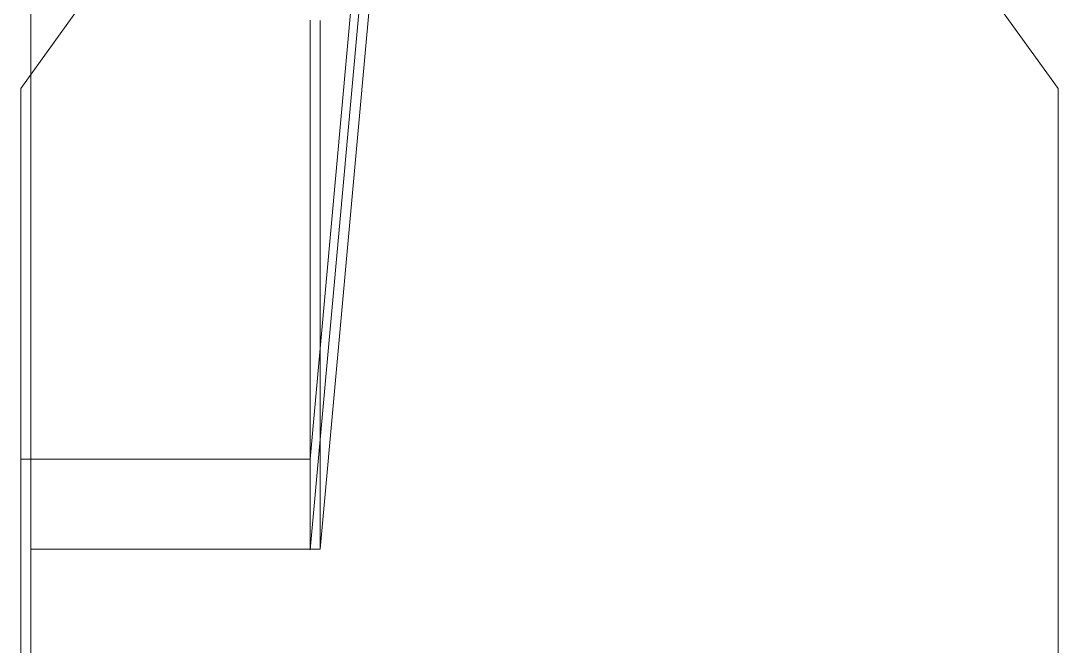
# Model space of a CAD drawing. Extents: x 65572 to 67208, y 30718 to 33598.
# Drawn here: x 67069.604 to 67073.125, y 32282.428 to 32284.552 of the extents above; entities that cross this region are included whole.
import ezdxf

# ---------------------------------------------------------------- set-up
doc = ezdxf.new("R2010")
doc.units = 0
doc.header["$LTSCALE"] = 0.5
doc.header["$MEASUREMENT"] = 0
doc.layers.get('0').update_dxf_attribs({"linetype": 'CONTINUOUS'})
doc.layers.add('Framing', color=142, linetype='CONTINUOUS', lineweight=13)
doc.layers.add('Layout', color=154, linetype='CONTINUOUS', lineweight=5)

# ---------------------------------------------------------------- blocks, each defined once
blk = doc.blocks.new('12fstg01')
at = {"color": 0, "linetype": 'ByBlock'}
for p, q in [((-0.277471, 0.056002), (-0.25256, 0.073992)), ((-0.25256, 0.073992), (-0.206477, 0.073992)), ((-0.25256, 0), (-0.277471, 0.017898)), ((-0.206477, 0), (-0.25256, 0))]:
    blk.add_line(p, q, dxfattribs=at)

msp = doc.modelspace()

# ---------------------------------------------------------------- linework, layer by layer
at = {"layer": 'Framing'}
msp.add_line((67069.6383, 32435.968), (67069.6383, 32239.968), dxfattribs=at)
at = {"layer": 'Layout', "linetype": 'ByBlock'}
for p, q in [((67070.586, 32283.0634), (67071.586, 32294.0635)), ((67071.6201, 32293.7576), (67070.6201, 32282.7576)), ((67071.586, 32293.755), (67070.586, 32282.7549)), ((67069.6043, 32283.0634), (67070.586, 32283.0634)), ((67069.6383, 32282.7576), (67070.6201, 32282.7576))]:
    msp.add_line(p, q, dxfattribs=at)
at = {"layer": 'Layout', "linetype": 'ByBlock', "flags": 128}
msp.add_lwpolyline([(67070.586, 32284.5539), (67070.586, 32284.5506), (67070.586, 32284.5473), (67070.586, 32284.544), (67070.586, 32284.5408), (67070.586, 32284.5375), (67070.586, 32284.5342), (67070.586, 32284.5309), (67070.586, 32284.5276), (67070.586, 32284.5243), (67070.586, 32284.5211), (67070.586, 32284.5178), (67070.586, 32284.5145), (67070.586, 32284.5112), (67070.586, 32284.5079), (67070.586, 32284.5046), (67070.586, 32284.5014), (67070.586, 32284.4981), (67070.586, 32284.4948), (67070.586, 32284.4915), (67070.586, 32284.4882), (67070.586, 32284.4849), (67070.586, 32284.4817), (67070.586, 32284.4784), (67070.586, 32284.4751), (67070.586, 32284.4718), (67070.586, 32284.4685), (67070.586, 32284.4652), (67070.586, 32284.462), (67070.586, 32284.4587), (67070.586, 32284.4554), (67070.586, 32284.4521), (67070.586, 32284.4488), (67070.586, 32284.4456), (67070.586, 32284.4423), (67070.586, 32284.439), (67070.586, 32284.4357), (67070.586, 32284.4324), (67070.586, 32284.4291), (67070.586, 32284.4259), (67070.586, 32284.4226), (67070.586, 32284.4193), (67070.586, 32284.416), (67070.586, 32284.4127), (67070.586, 32284.4094), (67070.586, 32284.4062), (67070.586, 32284.4029), (67070.586, 32284.3996), (67070.586, 32284.3963), (67070.586, 32284.393), (67070.586, 32284.3897), (67070.586, 32284.3865), (67070.586, 32284.3832), (67070.586, 32284.3799), (67070.586, 32284.3766), (67070.586, 32284.3733), (67070.586, 32284.37), (67070.586, 32284.3668), (67070.586, 32284.3635), (67070.586, 32284.3602), (67070.586, 32284.3569), (67070.586, 32284.3536), (67070.586, 32284.3504), (67070.586, 32284.3471), (67070.586, 32284.3438), (67070.586, 32284.3405), (67070.586, 32284.3372), (67070.586, 32284.3339), (67070.586, 32284.3307), (67070.586, 32284.3274), (67070.586, 32284.3241), (67070.586, 32284.3208), (67070.586, 32284.3175), (67070.586, 32284.3142), (67070.586, 32284.311), (67070.586, 32284.3077), (67070.586, 32284.3044), (67070.586, 32284.3011), (67070.586, 32284.2978), (67070.586, 32284.2945), (67070.586, 32284.2913), (67070.586, 32284.288), (67070.586, 32284.2847), (67070.586, 32284.2814), (67070.586, 32284.2781), (67070.586, 32284.2748), (67070.586, 32284.2716), (67070.586, 32284.2683), (67070.586, 32284.265), (67070.586, 32284.2617), (67070.586, 32284.2584), (67070.586, 32284.2552), (67070.586, 32284.2519), (67070.586, 32284.2486), (67070.586, 32284.2453), (67070.586, 32284.242), (67070.586, 32284.2387), (67070.586, 32284.2355), (67070.586, 32284.2322), (67070.586, 32284.2289), (67070.586, 32284.2256), (67070.586, 32284.2223), (67070.586, 32284.219), (67070.586, 32284.2158), (67070.586, 32284.2125), (67070.586, 32284.2092), (67070.586, 32284.2059), (67070.586, 32284.2026), (67070.586, 32284.1993), (67070.586, 32284.1961), (67070.586, 32284.1928), (67070.586, 32284.1895), (67070.586, 32284.1862), (67070.586, 32284.1829), (67070.586, 32284.1796), (67070.586, 32284.1764), (67070.586, 32284.1731), (67070.586, 32284.1698), (67070.586, 32284.1665), (67070.586, 32284.1632), (67070.586, 32284.1599), (67070.586, 32284.1567), (67070.586, 32284.1534), (67070.586, 32284.1501), (67070.586, 32284.1468), (67070.586, 32284.1435), (67070.586, 32284.1403), (67070.586, 32284.137), (67070.586, 32284.1337), (67070.586, 32284.1304), (67070.586, 32284.1271), (67070.586, 32284.1238), (67070.586, 32284.1206), (67070.586, 32284.1173), (67070.586, 32284.114), (67070.586, 32284.1107), (67070.586, 32284.1074), (67070.586, 32284.1041), (67070.586, 32284.1009), (67070.586, 32284.0976), (67070.586, 32284.0943), (67070.586, 32284.091), (67070.586, 32284.0877), (67070.586, 32284.0844), (67070.586, 32284.0812), (67070.586, 32284.0779), (67070.586, 32284.0746), (67070.586, 32284.0713), (67070.586, 32284.068), (67070.586, 32284.0647), (67070.586, 32284.0615), (67070.586, 32284.0582), (67070.586, 32284.0549), (67070.586, 32284.0516), (67070.586, 32284.0483), (67070.586, 32284.0451), (67070.586, 32284.0418), (67070.586, 32284.0385), (67070.586, 32284.0352), (67070.586, 32284.0319), (67070.586, 32284.0286), (67070.586, 32284.0254), (67070.586, 32284.0221), (67070.586, 32284.0188), (67070.586, 32284.0155), (67070.586, 32284.0122), (67070.586, 32284.0089), (67070.586, 32284.0057), (67070.586, 32284.0024), (67070.586, 32283.9991), (67070.586, 32283.9958), (67070.586, 32283.9925), (67070.586, 32283.9892), (67070.586, 32283.986), (67070.586, 32283.9827), (67070.586, 32283.9794), (67070.586, 32283.9761), (67070.586, 32283.9728), (67070.586, 32283.9695), (67070.586, 32283.9663), (67070.586, 32283.963), (67070.586, 32283.9597), (67070.586, 32283.9564), (67070.586, 32283.9531), (67070.586, 32283.9499), (67070.586, 32283.9466), (67070.586, 32283.9433), (67070.586, 32283.9412), (67070.586, 32283.9392), (67070.586, 32283.9372), (67070.586, 32283.9351), (67070.586, 32283.9331), (67070.586, 32283.9311), (67070.586, 32283.929), (67070.586, 32283.927), (67070.586, 32283.9249), (67070.586, 32283.9229), (67070.586, 32283.9209), (67070.586, 32283.9188), (67070.586, 32283.9168), (67070.586, 32283.9148), (67070.586, 32283.9127), (67070.586, 32283.9107), (67070.586, 32283.9086), (67070.586, 32283.9066), (67070.586, 32283.9046), (67070.586, 32283.9025), (67070.586, 32283.9005), (67070.586, 32283.8985), (67070.586, 32283.8964), (67070.586, 32283.8944), (67070.586, 32283.8923), (67070.586, 32283.8903), (67070.586, 32283.8883), (67070.586, 32283.8862), (67070.586, 32283.8842), (67070.586, 32283.8821), (67070.586, 32283.8801), (67070.586, 32283.8781), (67070.586, 32283.876), (67070.586, 32283.874), (67070.586, 32283.872), (67070.586, 32283.8699), (67070.586, 32283.8679), (67070.586, 32283.8658), (67070.586, 32283.8638), (67070.586, 32283.8618), (67070.586, 32283.8597), (67070.586, 32283.8577), (67070.586, 32283.8557), (67070.586, 32283.8536), (67070.586, 32283.8516), (67070.586, 32283.8495), (67070.586, 32283.8475), (67070.586, 32283.8455), (67070.586, 32283.8434), (67070.586, 32283.8414), (67070.586, 32283.8394), (67070.586, 32283.8373), (67070.586, 32283.8353), (67070.586, 32283.8332), (67070.586, 32283.8312), (67070.586, 32283.8292), (67070.586, 32283.8271), (67070.586, 32283.8251), (67070.586, 32283.823), (67070.586, 32283.821), (67070.586, 32283.819), (67070.586, 32283.8169), (67070.586, 32283.8149), (67070.586, 32283.8129), (67070.586, 32283.8108), (67070.586, 32283.8088), (67070.586, 32283.8067), (67070.586, 32283.8047), (67070.586, 32283.8027), (67070.586, 32283.8006), (67070.586, 32283.7986), (67070.586, 32283.7966), (67070.586, 32283.7945), (67070.586, 32283.7925), (67070.586, 32283.7904), (67070.586, 32283.7884), (67070.586, 32283.7864), (67070.586, 32283.7843), (67070.586, 32283.7823), (67070.586, 32283.7803), (67070.586, 32283.7782), (67070.586, 32283.7762), (67070.586, 32283.7741), (67070.586, 32283.7721), (67070.586, 32283.7701), (67070.586, 32283.768), (67070.586, 32283.766), (67070.586, 32283.7639), (67070.586, 32283.7619), (67070.586, 32283.7599), (67070.586, 32283.7578), (67070.586, 32283.7558), (67070.586, 32283.7538), (67070.586, 32283.7517), (67070.586, 32283.7497), (67070.586, 32283.7476), (67070.586, 32283.7456), (67070.586, 32283.7436), (67070.586, 32283.7415), (67070.586, 32283.7395), (67070.586, 32283.7375), (67070.586, 32283.7354), (67070.586, 32283.7334), (67070.586, 32283.7313), (67070.586, 32283.7293), (67070.586, 32283.7273), (67070.586, 32283.7252), (67070.586, 32283.7232), (67070.586, 32283.7212), (67070.586, 32283.7191), (67070.586, 32283.7171), (67070.586, 32283.715), (67070.586, 32283.713), (67070.586, 32283.711), (67070.586, 32283.7089), (67070.586, 32283.7069), (67070.586, 32283.7048), (67070.586, 32283.7028), (67070.586, 32283.7008), (67070.586, 32283.6987), (67070.586, 32283.6967), (67070.586, 32283.6947), (67070.586, 32283.6926), (67070.586, 32283.6906), (67070.586, 32283.6885), (67070.586, 32283.6865), (67070.586, 32283.6845), (67070.586, 32283.6824), (67070.586, 32283.6804), (67070.586, 32283.6784), (67070.586, 32283.6763), (67070.586, 32283.6743), (67070.586, 32283.6722), (67070.586, 32283.6702), (67070.586, 32283.6682), (67070.586, 32283.6661), (67070.586, 32283.6641), (67070.586, 32283.6621), (67070.586, 32283.66), (67070.586, 32283.658), (67070.586, 32283.6559), (67070.586, 32283.6539), (67070.586, 32283.6519), (67070.586, 32283.6498), (67070.586, 32283.6478), (67070.586, 32283.6457), (67070.586, 32283.6437), (67070.586, 32283.6417), (67070.586, 32283.6396), (67070.586, 32283.6376), (67070.586, 32283.6356), (67070.586, 32283.6335), (67070.586, 32283.6315), (67070.586, 32283.6294), (67070.586, 32283.6274), (67070.586, 32283.6254), (67070.586, 32283.6233), (67070.586, 32283.6213), (67070.586, 32283.6193), (67070.586, 32283.6172), (67070.586, 32283.6152), (67070.586, 32283.6131), (67070.586, 32283.6111), (67070.586, 32283.6091), (67070.586, 32283.607), (67070.586, 32283.605), (67070.586, 32283.603), (67070.586, 32283.6009), (67070.586, 32283.5989), (67070.586, 32283.5968), (67070.586, 32283.5948), (67070.586, 32283.5928), (67070.586, 32283.5907), (67070.586, 32283.5887), (67070.586, 32283.5866), (67070.586, 32283.5846), (67070.586, 32283.5826), (67070.586, 32283.5805), (67070.586, 32283.5785), (67070.586, 32283.5765), (67070.586, 32283.5744), (67070.586, 32283.5724), (67070.586, 32283.5703), (67070.586, 32283.5683), (67070.586, 32283.5663), (67070.586, 32283.5642), (67070.586, 32283.5622), (67070.586, 32283.5602), (67070.586, 32283.5581), (67070.586, 32283.5561), (67070.586, 32283.554), (67070.586, 32283.552), (67070.586, 32283.55), (67070.586, 32283.5479), (67070.586, 32283.5459), (67070.586, 32283.5439), (67070.586, 32283.5418), (67070.586, 32283.5398), (67070.586, 32283.5377), (67070.586, 32283.5357), (67070.586, 32283.5337), (67070.586, 32283.5316), (67070.586, 32283.5296), (67070.586, 32283.5275), (67070.586, 32283.5255), (67070.586, 32283.5235), (67070.586, 32283.5214), (67070.586, 32283.5194), (67070.586, 32283.5174), (67070.586, 32283.5153), (67070.586, 32283.5133), (67070.586, 32283.5112), (67070.586, 32283.5092), (67070.586, 32283.5072), (67070.586, 32283.5051), (67070.586, 32283.5031), (67070.586, 32283.5011), (67070.586, 32283.499), (67070.586, 32283.497), (67070.586, 32283.4949), (67070.586, 32283.4929), (67070.586, 32283.4909), (67070.586, 32283.4888), (67070.586, 32283.4868), (67070.586, 32283.4848), (67070.586, 32283.4827), (67070.586, 32283.4807), (67070.586, 32283.4786), (67070.586, 32283.4766), (67070.586, 32283.4746), (67070.586, 32283.4725), (67070.586, 32283.4705), (67070.586, 32283.4685), (67070.586, 32283.4664), (67070.586, 32283.4644), (67070.586, 32283.4623), (67070.586, 32283.4603), (67070.586, 32283.4583), (67070.586, 32283.4562), (67070.586, 32283.4542), (67070.586, 32283.4521), (67070.586, 32283.4501), (67070.586, 32283.4481), (67070.586, 32283.446), (67070.586, 32283.444), (67070.586, 32283.442), (67070.586, 32283.4399), (67070.586, 32283.4379), (67070.586, 32283.4358), (67070.586, 32283.4338), (67070.586, 32283.4318), (67070.586, 32283.4297), (67070.586, 32283.4277), (67070.586, 32283.4257), (67070.586, 32283.4236), (67070.586, 32283.4216), (67070.586, 32283.4195), (67070.586, 32283.4175), (67070.586, 32283.4155), (67070.586, 32283.4134), (67070.586, 32283.4114), (67070.586, 32283.4094), (67070.586, 32283.4073), (67070.586, 32283.4053), (67070.586, 32283.4032), (67070.586, 32283.4012), (67070.586, 32283.3992), (67070.586, 32283.3971), (67070.586, 32283.3951), (67070.586, 32283.393), (67070.586, 32283.391), (67070.586, 32283.389), (67070.586, 32283.3869), (67070.586, 32283.3849), (67070.586, 32283.3829), (67070.586, 32283.3808), (67070.586, 32283.3788), (67070.586, 32283.3767), (67070.586, 32283.3747), (67070.586, 32283.3727), (67070.586, 32283.3706), (67070.586, 32283.3686), (67070.586, 32283.3666), (67070.586, 32283.3645), (67070.586, 32283.3625), (67070.586, 32283.3604), (67070.586, 32283.3584), (67070.586, 32283.3564), (67070.586, 32283.3543), (67070.586, 32283.3523), (67070.586, 32283.3503), (67070.586, 32283.3482), (67070.586, 32283.3462), (67070.586, 32283.3441), (67070.586, 32283.3421), (67070.586, 32283.3401), (67070.586, 32283.338), (67070.586, 32283.336), (67070.586, 32283.3339), (67070.586, 32283.3319), (67070.586, 32283.3299), (67070.586, 32283.3278), (67070.586, 32283.3258), (67070.586, 32283.3238), (67070.586, 32283.3217), (67070.586, 32283.3197), (67070.586, 32283.3176), (67070.586, 32283.3156), (67070.586, 32283.3136), (67070.586, 32283.3115), (67070.586, 32283.3095), (67070.586, 32283.3075), (67070.586, 32283.3054), (67070.586, 32283.3034), (67070.586, 32283.3013), (67070.586, 32283.2993), (67070.586, 32283.2973), (67070.586, 32283.2952), (67070.586, 32283.2932), (67070.586, 32283.2912), (67070.586, 32283.2891), (67070.586, 32283.2871), (67070.586, 32283.285), (67070.586, 32283.283), (67070.586, 32283.281), (67070.586, 32283.2789), (67070.586, 32283.2769), (67070.586, 32283.2748), (67070.586, 32283.2728), (67070.586, 32283.2708), (67070.586, 32283.2687), (67070.586, 32283.2667), (67070.586, 32283.2647), (67070.586, 32283.2626), (67070.586, 32283.2606), (67070.586, 32283.2585), (67070.586, 32283.2565), (67070.586, 32283.2545), (67070.586, 32283.2524), (67070.586, 32283.2504), (67070.586, 32283.2484), (67070.586, 32283.2463), (67070.586, 32283.2443), (67070.586, 32283.2422), (67070.586, 32283.2402), (67070.586, 32283.2382), (67070.586, 32283.2361), (67070.586, 32283.2341), (67070.586, 32283.2321), (67070.586, 32283.23), (67070.586, 32283.228), (67070.586, 32283.2259), (67070.586, 32283.2239), (67070.586, 32283.2219), (67070.586, 32283.2198), (67070.586, 32283.2178), (67070.586, 32283.2157), (67070.586, 32283.2137), (67070.586, 32283.2117), (67070.586, 32283.2096), (67070.586, 32283.2076), (67070.586, 32283.2056), (67070.586, 32283.2035), (67070.586, 32283.2015), (67070.586, 32283.1994), (67070.586, 32283.1974), (67070.586, 32283.1954), (67070.586, 32283.1933), (67070.586, 32283.1913), (67070.586, 32283.1893), (67070.586, 32283.1872), (67070.586, 32283.1852), (67070.586, 32283.1831), (67070.586, 32283.1811), (67070.586, 32283.1791), (67070.586, 32283.177), (67070.586, 32283.175), (67070.586, 32283.173), (67070.586, 32283.1709), (67070.586, 32283.1689), (67070.586, 32283.1668), (67070.586, 32283.1648), (67070.586, 32283.1628), (67070.586, 32283.1607), (67070.586, 32283.1587), (67070.586, 32283.1566), (67070.586, 32283.1546), (67070.586, 32283.1526), (67070.586, 32283.1505), (67070.586, 32283.1485), (67070.586, 32283.1465), (67070.586, 32283.1444), (67070.586, 32283.1424), (67070.586, 32283.1403), (67070.586, 32283.1383), (67070.586, 32283.1363), (67070.586, 32283.1342), (67070.586, 32283.1322), (67070.586, 32283.1302), (67070.586, 32283.1281), (67070.586, 32283.1261), (67070.586, 32283.124), (67070.586, 32283.122), (67070.586, 32283.12), (67070.586, 32283.1179), (67070.586, 32283.1159), (67070.586, 32283.1139), (67070.586, 32283.1118), (67070.586, 32283.1098), (67070.586, 32283.1077), (67070.586, 32283.1057), (67070.586, 32283.1037), (67070.586, 32283.1016), (67070.586, 32283.0996), (67070.586, 32283.0975), (67070.586, 32283.0955), (67070.586, 32283.0935), (67070.586, 32283.0914), (67070.586, 32283.0894), (67070.586, 32283.0874), (67070.586, 32283.0853), (67070.586, 32283.0833), (67070.586, 32283.0812), (67070.586, 32283.0792), (67070.586, 32283.0772), (67070.586, 32283.0751), (67070.586, 32283.0731), (67070.586, 32283.0711), (67070.586, 32283.069), (67070.586, 32283.067), (67070.586, 32283.0649), (67070.586, 32283.0629), (67070.586, 32283.0609), (67070.586, 32283.0588), (67070.586, 32283.0568), (67070.586, 32283.0554), (67070.586, 32283.0547), (67070.586, 32283.054), (67070.586, 32283.0534), (67070.586, 32283.0527), (67070.586, 32283.052), (67070.586, 32283.0513), (67070.586, 32283.0506), (67070.586, 32283.0499), (67070.586, 32283.0492), (67070.586, 32283.0485), (67070.586, 32283.0478), (67070.586, 32283.0471), (67070.586, 32283.0464), (67070.586, 32283.0458), (67070.586, 32283.0451), (67070.586, 32283.0444), (67070.586, 32283.0437), (67070.586, 32283.043), (67070.586, 32283.0423), (67070.586, 32283.0416), (67070.586, 32283.0409), (67070.586, 32283.0402), (67070.586, 32283.0395), (67070.586, 32283.0388), (67070.586, 32283.0382), (67070.586, 32283.0375), (67070.586, 32283.0368), (67070.586, 32283.0361), (67070.586, 32283.0354), (67070.586, 32283.0347), (67070.586, 32283.034), (67070.586, 32283.0333), (67070.586, 32283.0326), (67070.586, 32283.0319), (67070.586, 32283.0312), (67070.586, 32283.0306), (67070.586, 32283.0299), (67070.586, 32283.0292), (67070.586, 32283.0285), (67070.586, 32283.0278), (67070.586, 32283.0271), (67070.586, 32283.0264), (67070.586, 32283.0257), (67070.586, 32283.025), (67070.586, 32283.0243), (67070.586, 32283.0236), (67070.586, 32283.023), (67070.586, 32283.0223), (67070.586, 32283.0216), (67070.586, 32283.0209), (67070.586, 32283.0202), (67070.586, 32283.0195), (67070.586, 32283.0188), (67070.586, 32283.0181), (67070.586, 32283.0174), (67070.586, 32283.0167), (67070.586, 32283.016), (67070.586, 32283.0154), (67070.586, 32283.0147), (67070.586, 32283.014), (67070.586, 32283.0133), (67070.586, 32283.0126), (67070.586, 32283.0119), (67070.586, 32283.0112), (67070.586, 32283.0105), (67070.586, 32283.0098), (67070.586, 32283.0091), (67070.586, 32283.0084), (67070.586, 32283.0078), (67070.586, 32283.0071), (67070.586, 32283.0064), (67070.586, 32283.0057), (67070.586, 32283.005), (67070.586, 32283.0043), (67070.586, 32283.0036), (67070.586, 32283.0029), (67070.586, 32283.0022), (67070.586, 32283.0015), (67070.586, 32283.0008), (67070.586, 32283.0002), (67070.586, 32282.9995), (67070.586, 32282.9988), (67070.586, 32282.9981), (67070.586, 32282.9974), (67070.586, 32282.9967), (67070.586, 32282.996), (67070.586, 32282.9953), (67070.586, 32282.9946), (67070.586, 32282.9939), (67070.586, 32282.9932), (67070.586, 32282.9926), (67070.586, 32282.9919), (67070.586, 32282.9912), (67070.586, 32282.9905), (67070.586, 32282.9898), (67070.586, 32282.9891), (67070.586, 32282.9884), (67070.586, 32282.9877), (67070.586, 32282.987), (67070.586, 32282.9863), (67070.586, 32282.9857), (67070.586, 32282.985), (67070.586, 32282.9843), (67070.586, 32282.9836), (67070.586, 32282.9829), (67070.586, 32282.9822), (67070.586, 32282.9815), (67070.586, 32282.9808), (67070.586, 32282.9801), (67070.586, 32282.9794), (67070.586, 32282.9787), (67070.586, 32282.9781), (67070.586, 32282.9774), (67070.586, 32282.9767), (67070.586, 32282.976), (67070.586, 32282.9753), (67070.586, 32282.9746), (67070.586, 32282.9739), (67070.586, 32282.9732), (67070.586, 32282.9725), (67070.586, 32282.9718), (67070.586, 32282.9711), (67070.586, 32282.9705), (67070.586, 32282.9698), (67070.586, 32282.9691), (67070.586, 32282.9684), (67070.586, 32282.9677), (67070.586, 32282.967), (67070.586, 32282.9663), (67070.586, 32282.9656), (67070.586, 32282.9649), (67070.586, 32282.9642), (67070.586, 32282.9635), (67070.586, 32282.9629), (67070.586, 32282.9622), (67070.586, 32282.9615), (67070.586, 32282.9608), (67070.586, 32282.9601), (67070.586, 32282.9594), (67070.586, 32282.9587), (67070.586, 32282.958), (67070.586, 32282.9573), (67070.586, 32282.9566), (67070.586, 32282.9559), (67070.586, 32282.9553), (67070.586, 32282.9546), (67070.586, 32282.9539), (67070.586, 32282.9532), (67070.586, 32282.9525), (67070.586, 32282.9518), (67070.586, 32282.9511), (67070.586, 32282.9504), (67070.586, 32282.9497), (67070.586, 32282.949), (67070.586, 32282.9483), (67070.586, 32282.9477), (67070.586, 32282.947), (67070.586, 32282.9463), (67070.586, 32282.9456), (67070.586, 32282.9449), (67070.586, 32282.9442), (67070.586, 32282.9435), (67070.586, 32282.9428), (67070.586, 32282.9421), (67070.586, 32282.9414), (67070.586, 32282.9407), (67070.586, 32282.9401), (67070.586, 32282.9394), (67070.586, 32282.9387), (67070.586, 32282.938), (67070.586, 32282.9373), (67070.586, 32282.9366), (67070.586, 32282.9359), (67070.586, 32282.9352), (67070.586, 32282.9345), (67070.586, 32282.9338), (67070.586, 32282.9331), (67070.586, 32282.9325), (67070.586, 32282.9318), (67070.586, 32282.9311), (67070.586, 32282.9304), (67070.586, 32282.9297), (67070.586, 32282.929), (67070.586, 32282.9283), (67070.586, 32282.9276), (67070.586, 32282.9269), (67070.586, 32282.9262), (67070.586, 32282.9255), (67070.586, 32282.9249), (67070.586, 32282.9242), (67070.586, 32282.9235), (67070.586, 32282.9228), (67070.586, 32282.9221), (67070.586, 32282.9214), (67070.586, 32282.9207), (67070.586, 32282.92), (67070.586, 32282.9193), (67070.586, 32282.9186), (67070.586, 32282.9179), (67070.586, 32282.9173), (67070.586, 32282.9166), (67070.586, 32282.9159), (67070.586, 32282.9152), (67070.586, 32282.9145), (67070.586, 32282.9138), (67070.586, 32282.9131), (67070.586, 32282.9124), (67070.586, 32282.9117), (67070.586, 32282.911), (67070.586, 32282.9103), (67070.586, 32282.9097), (67070.586, 32282.909), (67070.586, 32282.9083), (67070.586, 32282.9076), (67070.586, 32282.9069), (67070.586, 32282.9062), (67070.586, 32282.9055), (67070.586, 32282.9048), (67070.586, 32282.9041), (67070.586, 32282.9034), (67070.586, 32282.9027), (67070.586, 32282.9021), (67070.586, 32282.9014), (67070.586, 32282.9007), (67070.586, 32282.9), (67070.586, 32282.8993), (67070.586, 32282.8986), (67070.586, 32282.8979), (67070.586, 32282.8972), (67070.586, 32282.8965), (67070.586, 32282.8958), (67070.586, 32282.8951), (67070.586, 32282.8945), (67070.586, 32282.8938), (67070.586, 32282.8931), (67070.586, 32282.8924), (67070.586, 32282.8917), (67070.586, 32282.891), (67070.586, 32282.8903), (67070.586, 32282.8896), (67070.586, 32282.8889), (67070.586, 32282.8882), (67070.586, 32282.8875), (67070.586, 32282.8869), (67070.586, 32282.8862), (67070.586, 32282.8855), (67070.586, 32282.8848), (67070.586, 32282.8841), (67070.586, 32282.8834), (67070.586, 32282.8827), (67070.586, 32282.882), (67070.586, 32282.8813), (67070.586, 32282.8806), (67070.586, 32282.8799), (67070.586, 32282.8793), (67070.586, 32282.8786), (67070.586, 32282.8779), (67070.586, 32282.8772), (67070.586, 32282.8765), (67070.586, 32282.8758), (67070.586, 32282.8751), (67070.586, 32282.8744), (67070.586, 32282.8737), (67070.586, 32282.873), (67070.586, 32282.8724), (67070.586, 32282.8717), (67070.586, 32282.871), (67070.586, 32282.8703), (67070.586, 32282.8696), (67070.586, 32282.8689), (67070.586, 32282.8682), (67070.586, 32282.8675), (67070.586, 32282.8668), (67070.586, 32282.8661), (67070.586, 32282.8654), (67070.586, 32282.8648), (67070.586, 32282.8641), (67070.586, 32282.8634), (67070.586, 32282.8627), (67070.586, 32282.862), (67070.586, 32282.8613), (67070.586, 32282.8606), (67070.586, 32282.8599), (67070.586, 32282.8592), (67070.586, 32282.8585), (67070.586, 32282.8578), (67070.586, 32282.8572), (67070.586, 32282.8565), (67070.586, 32282.8558), (67070.586, 32282.8551), (67070.586, 32282.8544), (67070.586, 32282.8537), (67070.586, 32282.853), (67070.586, 32282.8523), (67070.586, 32282.8516), (67070.586, 32282.8509), (67070.586, 32282.8502), (67070.586, 32282.8496), (67070.586, 32282.8489), (67070.586, 32282.8482), (67070.586, 32282.8475), (67070.586, 32282.8468), (67070.586, 32282.8461), (67070.586, 32282.8454), (67070.586, 32282.8447), (67070.586, 32282.844), (67070.586, 32282.8433), (67070.586, 32282.8426), (67070.586, 32282.842), (67070.586, 32282.8413), (67070.586, 32282.8406), (67070.586, 32282.8399), (67070.586, 32282.8392), (67070.586, 32282.8385), (67070.586, 32282.8378), (67070.586, 32282.8371), (67070.586, 32282.8364), (67070.586, 32282.8357), (67070.586, 32282.835), (67070.586, 32282.8344), (67070.586, 32282.8337), (67070.586, 32282.833), (67070.586, 32282.8323), (67070.586, 32282.8316), (67070.586, 32282.8309), (67070.586, 32282.8302), (67070.586, 32282.8295), (67070.586, 32282.8288), (67070.586, 32282.8281), (67070.586, 32282.8274), (67070.586, 32282.8268), (67070.586, 32282.8261), (67070.586, 32282.8254), (67070.586, 32282.8247), (67070.586, 32282.824), (67070.586, 32282.8233), (67070.586, 32282.8226), (67070.586, 32282.8219), (67070.586, 32282.8212), (67070.586, 32282.8205), (67070.586, 32282.8198), (67070.586, 32282.8192), (67070.586, 32282.8185), (67070.586, 32282.8178), (67070.586, 32282.8171), (67070.586, 32282.8164), (67070.586, 32282.8157), (67070.586, 32282.815), (67070.586, 32282.8143), (67070.586, 32282.8136), (67070.586, 32282.8129), (67070.586, 32282.8122), (67070.586, 32282.8116), (67070.586, 32282.8109), (67070.586, 32282.8102), (67070.586, 32282.8095), (67070.586, 32282.8088), (67070.586, 32282.8081), (67070.586, 32282.8074), (67070.586, 32282.8067), (67070.586, 32282.806), (67070.586, 32282.8053), (67070.586, 32282.8046), (67070.586, 32282.804), (67070.586, 32282.8033), (67070.586, 32282.8026), (67070.586, 32282.8019), (67070.586, 32282.8012), (67070.586, 32282.8005), (67070.586, 32282.7998), (67070.586, 32282.7991), (67070.586, 32282.7984), (67070.586, 32282.7977), (67070.586, 32282.797), (67070.586, 32282.7964), (67070.586, 32282.7957), (67070.586, 32282.795), (67070.586, 32282.7943), (67070.586, 32282.7936), (67070.586, 32282.7929), (67070.586, 32282.7922), (67070.586, 32282.7915), (67070.586, 32282.7908), (67070.586, 32282.7901), (67070.586, 32282.7894), (67070.586, 32282.7888), (67070.586, 32282.7881), (67070.586, 32282.7874), (67070.586, 32282.7867), (67070.586, 32282.786), (67070.586, 32282.7853), (67070.586, 32282.7846), (67070.586, 32282.7839), (67070.586, 32282.7832), (67070.586, 32282.7825), (67070.586, 32282.7818), (67070.586, 32282.7812), (67070.586, 32282.7805), (67070.586, 32282.7798), (67070.586, 32282.7791), (67070.586, 32282.7784), (67070.586, 32282.7777), (67070.586, 32282.777), (67070.586, 32282.7763), (67070.586, 32282.7756), (67070.586, 32282.7749), (67070.586, 32282.7742), (67070.586, 32282.7736), (67070.586, 32282.7729), (67070.586, 32282.7722), (67070.586, 32282.7715), (67070.586, 32282.7708), (67070.586, 32282.7701), (67070.586, 32282.7694), (67070.586, 32282.7687), (67070.586, 32282.768), (67070.586, 32282.7673), (67070.586, 32282.7667), (67070.586, 32282.766), (67070.586, 32282.7653), (67070.586, 32282.7646), (67070.586, 32282.7639), (67070.586, 32282.7632), (67070.586, 32282.7625), (67070.586, 32282.7618), (67070.586, 32282.7611), (67070.586, 32282.7604), (67070.586, 32282.7597), (67070.586, 32282.7591), (67070.586, 32282.7584), (67070.586, 32282.7577), (67070.586, 32282.757), (67070.586, 32282.7563), (67070.586, 32282.7556), (67070.586, 32282.7549)], dxfattribs=at)
at = {"layer": 'Layout', "linetype": 'ByBlock'}
msp.add_lwpolyline([(67070.6201, 32284.5523), (67070.6201, 32284.5493), (67070.6201, 32284.5463), (67070.6201, 32284.5433), (67070.6201, 32284.5403), (67070.6201, 32284.5373), (67070.6201, 32284.5343), (67070.6201, 32284.5313), (67070.6201, 32284.5284), (67070.6201, 32284.5254), (67070.6201, 32284.5224), (67070.6201, 32284.5194), (67070.6201, 32284.5164), (67070.6201, 32284.5134), (67070.6201, 32284.5104), (67070.6201, 32284.5074), (67070.6201, 32284.5044), (67070.6201, 32284.5015), (67070.6201, 32284.4985), (67070.6201, 32284.4955), (67070.6201, 32284.4925), (67070.6201, 32284.4895), (67070.6201, 32284.4865), (67070.6201, 32284.4835), (67070.6201, 32284.4805), (67070.6201, 32284.4775), (67070.6201, 32284.4746), (67070.6201, 32284.4716), (67070.6201, 32284.4686), (67070.6201, 32284.4656), (67070.6201, 32284.4626), (67070.6201, 32284.4596), (67070.6201, 32284.4566), (67070.6201, 32284.4536), (67070.6201, 32284.4506), (67070.6201, 32284.4477), (67070.6201, 32284.4447), (67070.6201, 32284.4417), (67070.6201, 32284.4387), (67070.6201, 32284.4357), (67070.6201, 32284.4327), (67070.6201, 32284.4297), (67070.6201, 32284.4267), (67070.6201, 32284.4237), (67070.6201, 32284.4208), (67070.6201, 32284.4178), (67070.6201, 32284.4148), (67070.6201, 32284.4118), (67070.6201, 32284.4088), (67070.6201, 32284.4058), (67070.6201, 32284.4028), (67070.6201, 32284.3998), (67070.6201, 32284.3968), (67070.6201, 32284.3939), (67070.6201, 32284.3909), (67070.6201, 32284.3879), (67070.6201, 32284.3849), (67070.6201, 32284.3819), (67070.6201, 32284.3789), (67070.6201, 32284.3759), (67070.6201, 32284.3729), (67070.6201, 32284.3699), (67070.6201, 32284.367), (67070.6201, 32284.364), (67070.6201, 32284.361), (67070.6201, 32284.358), (67070.6201, 32284.355), (67070.6201, 32284.352), (67070.6201, 32284.349), (67070.6201, 32284.346), (67070.6201, 32284.343), (67070.6201, 32284.3401), (67070.6201, 32284.3371), (67070.6201, 32284.3341), (67070.6201, 32284.3311), (67070.6201, 32284.3281), (67070.6201, 32284.3251), (67070.6201, 32284.3221), (67070.6201, 32284.3191), (67070.6201, 32284.3161), (67070.6201, 32284.3132), (67070.6201, 32284.3102), (67070.6201, 32284.3072), (67070.6201, 32284.3042), (67070.6201, 32284.3012), (67070.6201, 32284.2982), (67070.6201, 32284.2952), (67070.6201, 32284.2922), (67070.6201, 32284.2892), (67070.6201, 32284.2863), (67070.6201, 32284.2833), (67070.6201, 32284.2803), (67070.6201, 32284.2773), (67070.6201, 32284.2743), (67070.6201, 32284.2713), (67070.6201, 32284.2683), (67070.6201, 32284.2653), (67070.6201, 32284.2623), (67070.6201, 32284.2594), (67070.6201, 32284.2564), (67070.6201, 32284.2534), (67070.6201, 32284.2504), (67070.6201, 32284.2474), (67070.6201, 32284.2444), (67070.6201, 32284.2414), (67070.6201, 32284.2384), (67070.6201, 32284.2354), (67070.6201, 32284.2325), (67070.6201, 32284.2295), (67070.6201, 32284.2265), (67070.6201, 32284.2235), (67070.6201, 32284.2205), (67070.6201, 32284.2175), (67070.6201, 32284.2145), (67070.6201, 32284.2115), (67070.6201, 32284.2085), (67070.6201, 32284.2056), (67070.6201, 32284.2026), (67070.6201, 32284.1996), (67070.6201, 32284.1966), (67070.6201, 32284.1936), (67070.6201, 32284.1906), (67070.6201, 32284.1876), (67070.6201, 32284.1846), (67070.6201, 32284.1816), (67070.6201, 32284.1787), (67070.6201, 32284.1757), (67070.6201, 32284.1727), (67070.6201, 32284.1697), (67070.6201, 32284.1667), (67070.6201, 32284.1637), (67070.6201, 32284.1607), (67070.6201, 32284.1577), (67070.6201, 32284.1547), (67070.6201, 32284.1518), (67070.6201, 32284.1488), (67070.6201, 32284.1458), (67070.6201, 32284.1428), (67070.6201, 32284.1398), (67070.6201, 32284.1368), (67070.6201, 32284.1338), (67070.6201, 32284.1308), (67070.6201, 32284.1278), (67070.6201, 32284.1249), (67070.6201, 32284.1219), (67070.6201, 32284.1189), (67070.6201, 32284.1159), (67070.6201, 32284.1129), (67070.6201, 32284.1099), (67070.6201, 32284.1069), (67070.6201, 32284.1039), (67070.6201, 32284.1009), (67070.6201, 32284.098), (67070.6201, 32284.095), (67070.6201, 32284.092), (67070.6201, 32284.089), (67070.6201, 32284.086), (67070.6201, 32284.083), (67070.6201, 32284.08), (67070.6201, 32284.077), (67070.6201, 32284.074), (67070.6201, 32284.0711), (67070.6201, 32284.0681), (67070.6201, 32284.0651), (67070.6201, 32284.0621), (67070.6201, 32284.0591), (67070.6201, 32284.0561), (67070.6201, 32284.0531), (67070.6201, 32284.0501), (67070.6201, 32284.0471), (67070.6201, 32284.0442), (67070.6201, 32284.0412), (67070.6201, 32284.0382), (67070.6201, 32284.0352), (67070.6201, 32284.0322), (67070.6201, 32284.0292), (67070.6201, 32284.0262), (67070.6201, 32284.0232), (67070.6201, 32284.0202), (67070.6201, 32284.0173), (67070.6201, 32284.0143), (67070.6201, 32284.0113), (67070.6201, 32284.0083), (67070.6201, 32284.0053), (67070.6201, 32284.0023), (67070.6201, 32283.9993), (67070.6201, 32283.9963), (67070.6201, 32283.9933), (67070.6201, 32283.9904), (67070.6201, 32283.9874), (67070.6201, 32283.9844), (67070.6201, 32283.9814), (67070.6201, 32283.9784), (67070.6201, 32283.9754), (67070.6201, 32283.9724), (67070.6201, 32283.9694), (67070.6201, 32283.9664), (67070.6201, 32283.9635), (67070.6201, 32283.9605), (67070.6201, 32283.9575), (67070.6201, 32283.9545), (67070.6201, 32283.9515), (67070.6201, 32283.9485), (67070.6201, 32283.9456), (67070.6201, 32283.9433), (67070.6201, 32283.9409), (67070.6201, 32283.9385), (67070.6201, 32283.9362), (67070.6201, 32283.9338), (67070.6201, 32283.9314), (67070.6201, 32283.9291), (67070.6201, 32283.9267), (67070.6201, 32283.9243), (67070.6201, 32283.922), (67070.6201, 32283.9196), (67070.6201, 32283.9172), (67070.6201, 32283.9149), (67070.6201, 32283.9125), (67070.6201, 32283.9101), (67070.6201, 32283.9078), (67070.6201, 32283.9054), (67070.6201, 32283.9031), (67070.6201, 32283.9007), (67070.6201, 32283.8983), (67070.6201, 32283.896), (67070.6201, 32283.8936), (67070.6201, 32283.8912), (67070.6201, 32283.8889), (67070.6201, 32283.8865), (67070.6201, 32283.8841), (67070.6201, 32283.8818), (67070.6201, 32283.8794), (67070.6201, 32283.877), (67070.6201, 32283.8747), (67070.6201, 32283.8723), (67070.6201, 32283.87), (67070.6201, 32283.8676), (67070.6201, 32283.8652), (67070.6201, 32283.8629), (67070.6201, 32283.8605), (67070.6201, 32283.8581), (67070.6201, 32283.8558), (67070.6201, 32283.8534), (67070.6201, 32283.851), (67070.6201, 32283.8487), (67070.6201, 32283.8463), (67070.6201, 32283.8439), (67070.6201, 32283.8416), (67070.6201, 32283.8392), (67070.6201, 32283.8368), (67070.6201, 32283.8345), (67070.6201, 32283.8321), (67070.6201, 32283.8298), (67070.6201, 32283.8274), (67070.6201, 32283.825), (67070.6201, 32283.8227), (67070.6201, 32283.8203), (67070.6201, 32283.8179), (67070.6201, 32283.8156), (67070.6201, 32283.8132), (67070.6201, 32283.8108), (67070.6201, 32283.8085), (67070.6201, 32283.8061), (67070.6201, 32283.8037), (67070.6201, 32283.8014), (67070.6201, 32283.799), (67070.6201, 32283.7966), (67070.6201, 32283.7943), (67070.6201, 32283.7919), (67070.6201, 32283.7896), (67070.6201, 32283.7872), (67070.6201, 32283.7848), (67070.6201, 32283.7825), (67070.6201, 32283.7801), (67070.6201, 32283.7777), (67070.6201, 32283.7754), (67070.6201, 32283.773), (67070.6201, 32283.7706), (67070.6201, 32283.7683), (67070.6201, 32283.7659), (67070.6201, 32283.7635), (67070.6201, 32283.7612), (67070.6201, 32283.7588), (67070.6201, 32283.7564), (67070.6201, 32283.7541), (67070.6201, 32283.7517), (67070.6201, 32283.7494), (67070.6201, 32283.747), (67070.6201, 32283.7446), (67070.6201, 32283.7423), (67070.6201, 32283.7399), (67070.6201, 32283.7375), (67070.6201, 32283.7352), (67070.6201, 32283.7328), (67070.6201, 32283.7304), (67070.6201, 32283.7281), (67070.6201, 32283.7257), (67070.6201, 32283.7233), (67070.6201, 32283.721), (67070.6201, 32283.7186), (67070.6201, 32283.7163), (67070.6201, 32283.7139), (67070.6201, 32283.7115), (67070.6201, 32283.7092), (67070.6201, 32283.7068), (67070.6201, 32283.7044), (67070.6201, 32283.7021), (67070.6201, 32283.6997), (67070.6201, 32283.6973), (67070.6201, 32283.695), (67070.6201, 32283.6926), (67070.6201, 32283.6902), (67070.6201, 32283.6879), (67070.6201, 32283.6855), (67070.6201, 32283.6831), (67070.6201, 32283.6808), (67070.6201, 32283.6784), (67070.6201, 32283.6761), (67070.6201, 32283.6737), (67070.6201, 32283.6713), (67070.6201, 32283.669), (67070.6201, 32283.6666), (67070.6201, 32283.6642), (67070.6201, 32283.6619), (67070.6201, 32283.6595), (67070.6201, 32283.6571), (67070.6201, 32283.6548), (67070.6201, 32283.6524), (67070.6201, 32283.65), (67070.6201, 32283.6477), (67070.6201, 32283.6453), (67070.6201, 32283.6429), (67070.6201, 32283.6406), (67070.6201, 32283.6382), (67070.6201, 32283.6359), (67070.6201, 32283.6335), (67070.6201, 32283.6311), (67070.6201, 32283.6288), (67070.6201, 32283.6264), (67070.6201, 32283.624), (67070.6201, 32283.6217), (67070.6201, 32283.6193), (67070.6201, 32283.6169), (67070.6201, 32283.6146), (67070.6201, 32283.6122), (67070.6201, 32283.6098), (67070.6201, 32283.6075), (67070.6201, 32283.6051), (67070.6201, 32283.6028), (67070.6201, 32283.6004), (67070.6201, 32283.598), (67070.6201, 32283.5957), (67070.6201, 32283.5933), (67070.6201, 32283.5909), (67070.6201, 32283.5886), (67070.6201, 32283.5862), (67070.6201, 32283.5838), (67070.6201, 32283.5815), (67070.6201, 32283.5791), (67070.6201, 32283.5767), (67070.6201, 32283.5744), (67070.6201, 32283.572), (67070.6201, 32283.5696), (67070.6201, 32283.5673), (67070.6201, 32283.5649), (67070.6201, 32283.5626), (67070.6201, 32283.5602), (67070.6201, 32283.5578), (67070.6201, 32283.5555), (67070.6201, 32283.5531), (67070.6201, 32283.5507), (67070.6201, 32283.5484), (67070.6201, 32283.546), (67070.6201, 32283.5436), (67070.6201, 32283.5413), (67070.6201, 32283.5389), (67070.6201, 32283.5365), (67070.6201, 32283.5342), (67070.6201, 32283.5318), (67070.6201, 32283.5294), (67070.6201, 32283.5271), (67070.6201, 32283.5247), (67070.6201, 32283.5224), (67070.6201, 32283.52), (67070.6201, 32283.5176), (67070.6201, 32283.5153), (67070.6201, 32283.5129), (67070.6201, 32283.5105), (67070.6201, 32283.5082), (67070.6201, 32283.5058), (67070.6201, 32283.5034), (67070.6201, 32283.5011), (67070.6201, 32283.4987), (67070.6201, 32283.4963), (67070.6201, 32283.494), (67070.6201, 32283.4916), (67070.6201, 32283.4893), (67070.6201, 32283.4869), (67070.6201, 32283.4845), (67070.6201, 32283.4822), (67070.6201, 32283.4798), (67070.6201, 32283.4774), (67070.6201, 32283.4751), (67070.6201, 32283.4727), (67070.6201, 32283.4703), (67070.6201, 32283.468), (67070.6201, 32283.4656), (67070.6201, 32283.4632), (67070.6201, 32283.4609), (67070.6201, 32283.4585), (67070.6201, 32283.4561), (67070.6201, 32283.4538), (67070.6201, 32283.4514), (67070.6201, 32283.4491), (67070.6201, 32283.4467), (67070.6201, 32283.4443), (67070.6201, 32283.442), (67070.6201, 32283.4396), (67070.6201, 32283.4372), (67070.6201, 32283.4349), (67070.6201, 32283.4325), (67070.6201, 32283.4304), (67070.6201, 32283.4287), (67070.6201, 32283.4269), (67070.6201, 32283.4252), (67070.6201, 32283.4235), (67070.6201, 32283.4218), (67070.6201, 32283.4201), (67070.6201, 32283.4184), (67070.6201, 32283.4167), (67070.6201, 32283.415), (67070.6201, 32283.4133), (67070.6201, 32283.4116), (67070.6201, 32283.4098), (67070.6201, 32283.4081), (67070.6201, 32283.4064), (67070.6201, 32283.4047), (67070.6201, 32283.403), (67070.6201, 32283.4013), (67070.6201, 32283.3996), (67070.6201, 32283.3979), (67070.6201, 32283.3962), (67070.6201, 32283.3944), (67070.6201, 32283.3927), (67070.6201, 32283.391), (67070.6201, 32283.3893), (67070.6201, 32283.3876), (67070.6201, 32283.3859), (67070.6201, 32283.3842), (67070.6201, 32283.3825), (67070.6201, 32283.3808), (67070.6201, 32283.3791), (67070.6201, 32283.3773), (67070.6201, 32283.3756), (67070.6201, 32283.3739), (67070.6201, 32283.3722), (67070.6201, 32283.3705), (67070.6201, 32283.3688), (67070.6201, 32283.3671), (67070.6201, 32283.3654), (67070.6201, 32283.3637), (67070.6201, 32283.3619), (67070.6201, 32283.3602), (67070.6201, 32283.3585), (67070.6201, 32283.3568), (67070.6201, 32283.3551), (67070.6201, 32283.3534), (67070.6201, 32283.3517), (67070.6201, 32283.35), (67070.6201, 32283.3483), (67070.6201, 32283.3466), (67070.6201, 32283.3448), (67070.6201, 32283.3431), (67070.6201, 32283.3414), (67070.6201, 32283.3397), (67070.6201, 32283.338), (67070.6201, 32283.3363), (67070.6201, 32283.3346), (67070.6201, 32283.3329), (67070.6201, 32283.3312), (67070.6201, 32283.3294), (67070.6201, 32283.3277), (67070.6201, 32283.326), (67070.6201, 32283.3243), (67070.6201, 32283.3226), (67070.6201, 32283.3209), (67070.6201, 32283.3192), (67070.6201, 32283.3175), (67070.6201, 32283.3158), (67070.6201, 32283.3141), (67070.6201, 32283.3123), (67070.6201, 32283.3106), (67070.6201, 32283.3089), (67070.6201, 32283.3072), (67070.6201, 32283.3055), (67070.6201, 32283.3038), (67070.6201, 32283.3021), (67070.6201, 32283.3004), (67070.6201, 32283.2987), (67070.6201, 32283.2969), (67070.6201, 32283.2952), (67070.6201, 32283.2935), (67070.6201, 32283.2918), (67070.6201, 32283.2901), (67070.6201, 32283.2884), (67070.6201, 32283.2867), (67070.6201, 32283.285), (67070.6201, 32283.2833), (67070.6201, 32283.2816), (67070.6201, 32283.2798), (67070.6201, 32283.2781), (67070.6201, 32283.2764), (67070.6201, 32283.2747), (67070.6201, 32283.273), (67070.6201, 32283.2713), (67070.6201, 32283.2696), (67070.6201, 32283.2679), (67070.6201, 32283.2662), (67070.6201, 32283.2644), (67070.6201, 32283.2627), (67070.6201, 32283.261), (67070.6201, 32283.2593), (67070.6201, 32283.2576), (67070.6201, 32283.2559), (67070.6201, 32283.2542), (67070.6201, 32283.2525), (67070.6201, 32283.2508), (67070.6201, 32283.2491), (67070.6201, 32283.2473), (67070.6201, 32283.2456), (67070.6201, 32283.2439), (67070.6201, 32283.2422), (67070.6201, 32283.2405), (67070.6201, 32283.2388), (67070.6201, 32283.2371), (67070.6201, 32283.2354), (67070.6201, 32283.2337), (67070.6201, 32283.2319), (67070.6201, 32283.2302), (67070.6201, 32283.2285), (67070.6201, 32283.2268), (67070.6201, 32283.2251), (67070.6201, 32283.2234), (67070.6201, 32283.2217), (67070.6201, 32283.22), (67070.6201, 32283.2183), (67070.6201, 32283.2166), (67070.6201, 32283.2148), (67070.6201, 32283.2131), (67070.6201, 32283.2114), (67070.6201, 32283.2097), (67070.6201, 32283.208), (67070.6201, 32283.2063), (67070.6201, 32283.2046), (67070.6201, 32283.2029), (67070.6201, 32283.2012), (67070.6201, 32283.1994), (67070.6201, 32283.1977), (67070.6201, 32283.196), (67070.6201, 32283.1943), (67070.6201, 32283.1926), (67070.6201, 32283.1909), (67070.6201, 32283.1892), (67070.6201, 32283.1875), (67070.6201, 32283.1858), (67070.6201, 32283.184), (67070.6201, 32283.1823), (67070.6201, 32283.1806), (67070.6201, 32283.1789), (67070.6201, 32283.1772), (67070.6201, 32283.1755), (67070.6201, 32283.1738), (67070.6201, 32283.1721), (67070.6201, 32283.1704), (67070.6201, 32283.1687), (67070.6201, 32283.1669), (67070.6201, 32283.1652), (67070.6201, 32283.1635), (67070.6201, 32283.1618), (67070.6201, 32283.1601), (67070.6201, 32283.1584), (67070.6201, 32283.1567), (67070.6201, 32283.155), (67070.6201, 32283.1533), (67070.6201, 32283.1515), (67070.6201, 32283.1498), (67070.6201, 32283.1481), (67070.6201, 32283.1464), (67070.6201, 32283.1447), (67070.6201, 32283.143), (67070.6201, 32283.1413), (67070.6201, 32283.1396), (67070.6201, 32283.1379), (67070.6201, 32283.1362), (67070.6201, 32283.1344), (67070.6201, 32283.1327), (67070.6201, 32283.131), (67070.6201, 32283.1293), (67070.6201, 32283.1276), (67070.6201, 32283.1259), (67070.6201, 32283.1242), (67070.6201, 32283.1225), (67070.6201, 32283.1208), (67070.6201, 32283.119), (67070.6201, 32283.1173), (67070.6201, 32283.1156), (67070.6201, 32283.1139), (67070.6201, 32283.1122), (67070.6201, 32283.1105), (67070.6201, 32283.1088), (67070.6201, 32283.1071), (67070.6201, 32283.1054), (67070.6201, 32283.1037), (67070.6201, 32283.1019), (67070.6201, 32283.1002), (67070.6201, 32283.0985), (67070.6201, 32283.0968), (67070.6201, 32283.0951), (67070.6201, 32283.0934), (67070.6201, 32283.0917), (67070.6201, 32283.09), (67070.6201, 32283.0883), (67070.6201, 32283.0865), (67070.6201, 32283.0848), (67070.6201, 32283.0831), (67070.6201, 32283.0814), (67070.6201, 32283.0797), (67070.6201, 32283.078), (67070.6201, 32283.0763), (67070.6201, 32283.0746), (67070.6201, 32283.0729), (67070.6201, 32283.0712), (67070.6201, 32283.0694), (67070.6201, 32283.0677), (67070.6201, 32283.066), (67070.6201, 32283.0643), (67070.6201, 32283.0626), (67070.6201, 32283.0609), (67070.6201, 32283.0592), (67070.6201, 32283.0579), (67070.6201, 32283.0568), (67070.6201, 32283.0558), (67070.6201, 32283.0547), (67070.6201, 32283.0537), (67070.6201, 32283.0527), (67070.6201, 32283.0516), (67070.6201, 32283.0506), (67070.6201, 32283.0496), (67070.6201, 32283.0485), (67070.6201, 32283.0475), (67070.6201, 32283.0465), (67070.6201, 32283.0454), (67070.6201, 32283.0444), (67070.6201, 32283.0434), (67070.6201, 32283.0423), (67070.6201, 32283.0413), (67070.6201, 32283.0403), (67070.6201, 32283.0392), (67070.6201, 32283.0382), (67070.6201, 32283.0372), (67070.6201, 32283.0361), (67070.6201, 32283.0351), (67070.6201, 32283.034), (67070.6201, 32283.033), (67070.6201, 32283.032), (67070.6201, 32283.0309), (67070.6201, 32283.0299), (67070.6201, 32283.0289), (67070.6201, 32283.0278), (67070.6201, 32283.0268), (67070.6201, 32283.0258), (67070.6201, 32283.0247), (67070.6201, 32283.0237), (67070.6201, 32283.0227), (67070.6201, 32283.0216), (67070.6201, 32283.0206), (67070.6201, 32283.0196), (67070.6201, 32283.0185), (67070.6201, 32283.0175), (67070.6201, 32283.0165), (67070.6201, 32283.0154), (67070.6201, 32283.0144), (67070.6201, 32283.0133), (67070.6201, 32283.0123), (67070.6201, 32283.0113), (67070.6201, 32283.0102), (67070.6201, 32283.0092), (67070.6201, 32283.0082), (67070.6201, 32283.0071), (67070.6201, 32283.0061), (67070.6201, 32283.0051), (67070.6201, 32283.004), (67070.6201, 32283.003), (67070.6201, 32283.002), (67070.6201, 32283.0009), (67070.6201, 32282.9999), (67070.6201, 32282.9989), (67070.6201, 32282.9978), (67070.6201, 32282.9968), (67070.6201, 32282.9958), (67070.6201, 32282.9947), (67070.6201, 32282.9937), (67070.6201, 32282.9926), (67070.6201, 32282.9916), (67070.6201, 32282.9906), (67070.6201, 32282.9895), (67070.6201, 32282.9885), (67070.6201, 32282.9875), (67070.6201, 32282.9864), (67070.6201, 32282.9854), (67070.6201, 32282.9844), (67070.6201, 32282.9833), (67070.6201, 32282.9823), (67070.6201, 32282.9813), (67070.6201, 32282.9802), (67070.6201, 32282.9792), (67070.6201, 32282.9782), (67070.6201, 32282.9771), (67070.6201, 32282.9761), (67070.6201, 32282.9751), (67070.6201, 32282.974), (67070.6201, 32282.973), (67070.6201, 32282.9719), (67070.6201, 32282.9709), (67070.6201, 32282.9699), (67070.6201, 32282.9688), (67070.6201, 32282.9678), (67070.6201, 32282.9668), (67070.6201, 32282.9657), (67070.6201, 32282.9647), (67070.6201, 32282.9637), (67070.6201, 32282.9626), (67070.6201, 32282.9616), (67070.6201, 32282.9606), (67070.6201, 32282.9595), (67070.6201, 32282.9585), (67070.6201, 32282.9575), (67070.6201, 32282.9564), (67070.6201, 32282.9554), (67070.6201, 32282.9544), (67070.6201, 32282.9533), (67070.6201, 32282.9523), (67070.6201, 32282.9512), (67070.6201, 32282.9502), (67070.6201, 32282.9492), (67070.6201, 32282.9481), (67070.6201, 32282.9471), (67070.6201, 32282.9461), (67070.6201, 32282.945), (67070.6201, 32282.944), (67070.6201, 32282.943), (67070.6201, 32282.9419), (67070.6201, 32282.9409), (67070.6201, 32282.9399), (67070.6201, 32282.9388), (67070.6201, 32282.9378), (67070.6201, 32282.9368), (67070.6201, 32282.9357), (67070.6201, 32282.9347), (67070.6201, 32282.9337), (67070.6201, 32282.9326), (67070.6201, 32282.9316), (67070.6201, 32282.9305), (67070.6201, 32282.9295), (67070.6201, 32282.9285), (67070.6201, 32282.9274), (67070.6201, 32282.9264), (67070.6201, 32282.9254), (67070.6201, 32282.9243), (67070.6201, 32282.9233), (67070.6201, 32282.9223), (67070.6201, 32282.9212), (67070.6201, 32282.9202), (67070.6201, 32282.9192), (67070.6201, 32282.9181), (67070.6201, 32282.9171), (67070.6201, 32282.9161), (67070.6201, 32282.915), (67070.6201, 32282.914), (67070.6201, 32282.913), (67070.6201, 32282.9119), (67070.6201, 32282.9109), (67070.6201, 32282.9098), (67070.6201, 32282.9088), (67070.6201, 32282.9078), (67070.6201, 32282.9067), (67070.6201, 32282.9057), (67070.6201, 32282.9047), (67070.6201, 32282.9036), (67070.6201, 32282.9026), (67070.6201, 32282.9016), (67070.6201, 32282.9005), (67070.6201, 32282.8995), (67070.6201, 32282.8985), (67070.6201, 32282.8974), (67070.6201, 32282.8964), (67070.6201, 32282.8954), (67070.6201, 32282.8943), (67070.6201, 32282.8933), (67070.6201, 32282.8923), (67070.6201, 32282.8912), (67070.6201, 32282.8902), (67070.6201, 32282.8891), (67070.6201, 32282.8881), (67070.6201, 32282.8871), (67070.6201, 32282.886), (67070.6201, 32282.885), (67070.6201, 32282.884), (67070.6201, 32282.8829), (67070.6201, 32282.8819), (67070.6201, 32282.8809), (67070.6201, 32282.8798), (67070.6201, 32282.8788), (67070.6201, 32282.8778), (67070.6201, 32282.8767), (67070.6201, 32282.8757), (67070.6201, 32282.8747), (67070.6201, 32282.8736), (67070.6201, 32282.8726), (67070.6201, 32282.8716), (67070.6201, 32282.8705), (67070.6201, 32282.8695), (67070.6201, 32282.8684), (67070.6201, 32282.8674), (67070.6201, 32282.8664), (67070.6201, 32282.8653), (67070.6201, 32282.8643), (67070.6201, 32282.8633), (67070.6201, 32282.8622), (67070.6201, 32282.8612), (67070.6201, 32282.8602), (67070.6201, 32282.8591), (67070.6201, 32282.8581), (67070.6201, 32282.8571), (67070.6201, 32282.856), (67070.6201, 32282.855), (67070.6201, 32282.854), (67070.6201, 32282.8529), (67070.6201, 32282.8519), (67070.6201, 32282.8509), (67070.6201, 32282.8498), (67070.6201, 32282.8488), (67070.6201, 32282.8477), (67070.6201, 32282.8467), (67070.6201, 32282.8457), (67070.6201, 32282.8446), (67070.6201, 32282.8436), (67070.6201, 32282.8426), (67070.6201, 32282.8415), (67070.6201, 32282.8405), (67070.6201, 32282.8395), (67070.6201, 32282.8384), (67070.6201, 32282.8374), (67070.6201, 32282.8364), (67070.6201, 32282.8353), (67070.6201, 32282.8343), (67070.6201, 32282.8333), (67070.6201, 32282.8328), (67070.6201, 32282.8324), (67070.6201, 32282.8321), (67070.6201, 32282.8317), (67070.6201, 32282.8314), (67070.6201, 32282.831), (67070.6201, 32282.8307), (67070.6201, 32282.8303), (67070.6201, 32282.83), (67070.6201, 32282.8296), (67070.6201, 32282.8293), (67070.6201, 32282.829), (67070.6201, 32282.8286), (67070.6201, 32282.8283), (67070.6201, 32282.8279), (67070.6201, 32282.8276), (67070.6201, 32282.8272), (67070.6201, 32282.8269), (67070.6201, 32282.8265), (67070.6201, 32282.8262), (67070.6201, 32282.8258), (67070.6201, 32282.8255), (67070.6201, 32282.8251), (67070.6201, 32282.8248), (67070.6201, 32282.8244), (67070.6201, 32282.8241), (67070.6201, 32282.8238), (67070.6201, 32282.8234), (67070.6201, 32282.8231), (67070.6201, 32282.8227), (67070.6201, 32282.8224), (67070.6201, 32282.822), (67070.6201, 32282.8217), (67070.6201, 32282.8213), (67070.6201, 32282.821), (67070.6201, 32282.8206), (67070.6201, 32282.8203), (67070.6201, 32282.8199), (67070.6201, 32282.8196), (67070.6201, 32282.8193), (67070.6201, 32282.8189), (67070.6201, 32282.8186), (67070.6201, 32282.8182), (67070.6201, 32282.8179), (67070.6201, 32282.8175), (67070.6201, 32282.8172), (67070.6201, 32282.8168), (67070.6201, 32282.8165), (67070.6201, 32282.8161), (67070.6201, 32282.8158), (67070.6201, 32282.8154), (67070.6201, 32282.8151), (67070.6201, 32282.8147), (67070.6201, 32282.8144), (67070.6201, 32282.8141), (67070.6201, 32282.8137), (67070.6201, 32282.8134), (67070.6201, 32282.813), (67070.6201, 32282.8127), (67070.6201, 32282.8123), (67070.6201, 32282.812), (67070.6201, 32282.8116), (67070.6201, 32282.8113), (67070.6201, 32282.8109), (67070.6201, 32282.8106), (67070.6201, 32282.8102), (67070.6201, 32282.8099), (67070.6201, 32282.8095), (67070.6201, 32282.8092), (67070.6201, 32282.8089), (67070.6201, 32282.8085), (67070.6201, 32282.8082), (67070.6201, 32282.8078), (67070.6201, 32282.8075), (67070.6201, 32282.8071), (67070.6201, 32282.8068), (67070.6201, 32282.8064), (67070.6201, 32282.8061), (67070.6201, 32282.8057), (67070.6201, 32282.8054), (67070.6201, 32282.805), (67070.6201, 32282.8047), (67070.6201, 32282.8044), (67070.6201, 32282.804), (67070.6201, 32282.8037), (67070.6201, 32282.8033), (67070.6201, 32282.803), (67070.6201, 32282.8026), (67070.6201, 32282.8023), (67070.6201, 32282.8019), (67070.6201, 32282.8016), (67070.6201, 32282.8012), (67070.6201, 32282.8009), (67070.6201, 32282.8005), (67070.6201, 32282.8002), (67070.6201, 32282.7998), (67070.6201, 32282.7995), (67070.6201, 32282.7992), (67070.6201, 32282.7988), (67070.6201, 32282.7985), (67070.6201, 32282.7981), (67070.6201, 32282.7978), (67070.6201, 32282.7974), (67070.6201, 32282.7971), (67070.6201, 32282.7967), (67070.6201, 32282.7964), (67070.6201, 32282.796), (67070.6201, 32282.7957), (67070.6201, 32282.7953), (67070.6201, 32282.795), (67070.6201, 32282.7947), (67070.6201, 32282.7943), (67070.6201, 32282.794), (67070.6201, 32282.7936), (67070.6201, 32282.7933), (67070.6201, 32282.7929), (67070.6201, 32282.7926), (67070.6201, 32282.7922), (67070.6201, 32282.7919), (67070.6201, 32282.7915), (67070.6201, 32282.7912), (67070.6201, 32282.7908), (67070.6201, 32282.7905), (67070.6201, 32282.7901), (67070.6201, 32282.7898), (67070.6201, 32282.7895), (67070.6201, 32282.7891), (67070.6201, 32282.7888), (67070.6201, 32282.7884), (67070.6201, 32282.7881), (67070.6201, 32282.7877), (67070.6201, 32282.7874), (67070.6201, 32282.787), (67070.6201, 32282.7867), (67070.6201, 32282.7863), (67070.6201, 32282.786), (67070.6201, 32282.7856), (67070.6201, 32282.7853), (67070.6201, 32282.785), (67070.6201, 32282.7846), (67070.6201, 32282.7843), (67070.6201, 32282.7839), (67070.6201, 32282.7836), (67070.6201, 32282.7832), (67070.6201, 32282.7829), (67070.6201, 32282.7825), (67070.6201, 32282.7822), (67070.6201, 32282.7818), (67070.6201, 32282.7815), (67070.6201, 32282.7811), (67070.6201, 32282.7808), (67070.6201, 32282.7804), (67070.6201, 32282.7801), (67070.6201, 32282.7798), (67070.6201, 32282.7794), (67070.6201, 32282.7791), (67070.6201, 32282.7787), (67070.6201, 32282.7784), (67070.6201, 32282.778), (67070.6201, 32282.7777), (67070.6201, 32282.7773), (67070.6201, 32282.777), (67070.6201, 32282.7766), (67070.6201, 32282.7763), (67070.6201, 32282.7759), (67070.6201, 32282.7756), (67070.6201, 32282.7753), (67070.6201, 32282.7749), (67070.6201, 32282.7746), (67070.6201, 32282.7742), (67070.6201, 32282.7739), (67070.6201, 32282.7735), (67070.6201, 32282.7732), (67070.6201, 32282.7728), (67070.6201, 32282.7725), (67070.6201, 32282.7721), (67070.6201, 32282.7718), (67070.6201, 32282.7714), (67070.6201, 32282.7711), (67070.6201, 32282.7707), (67070.6201, 32282.7704), (67070.6201, 32282.7701), (67070.6201, 32282.7697), (67070.6201, 32282.7694), (67070.6201, 32282.769), (67070.6201, 32282.7687), (67070.6201, 32282.7683), (67070.6201, 32282.768), (67070.6201, 32282.7676), (67070.6201, 32282.7673), (67070.6201, 32282.7669), (67070.6201, 32282.7666), (67070.6201, 32282.7662), (67070.6201, 32282.7659), (67070.6201, 32282.7655), (67070.6201, 32282.7652), (67070.6201, 32282.7649), (67070.6201, 32282.7645), (67070.6201, 32282.7642), (67070.6201, 32282.7638), (67070.6201, 32282.7635), (67070.6201, 32282.7631), (67070.6201, 32282.7628), (67070.6201, 32282.7624), (67070.6201, 32282.7621), (67070.6201, 32282.7617), (67070.6201, 32282.7614), (67070.6201, 32282.761), (67070.6201, 32282.7607), (67070.6201, 32282.7604), (67070.6201, 32282.76), (67070.6201, 32282.7597), (67070.6201, 32282.7593), (67070.6201, 32282.759), (67070.6201, 32282.7586), (67070.6201, 32282.7583), (67070.6201, 32282.7579), (67070.6201, 32282.7576)], dxfattribs=at)

# ---------------------------------------------------------------- block references
at = {"layer": 'Layout', "linetype": 'ByBlock', "xscale": 47.58705652932135, "yscale": 47.58705652932135, "zscale": 47.58705652932135, "rotation": 270}
msp.add_blockref('12fstg01', (67069.6043, 32272.3034), dxfattribs=at)

doc.saveas('drawing.dxf')
